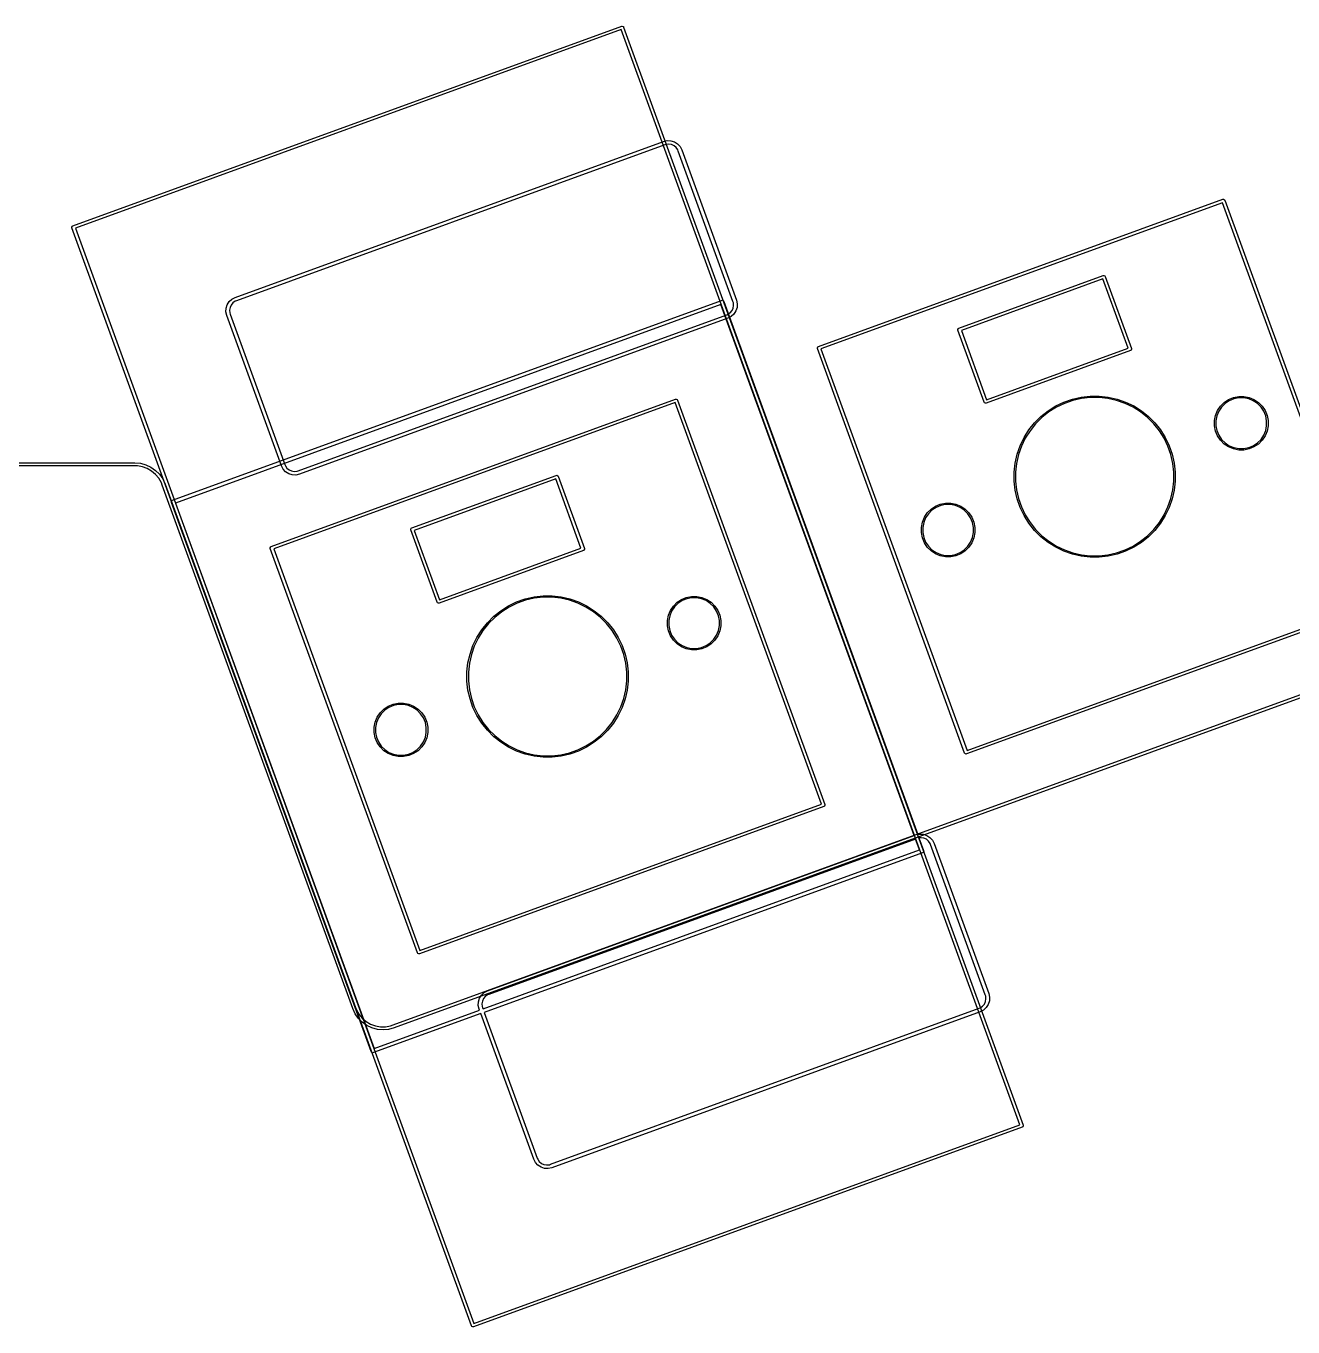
# Model space of a CAD drawing. Extents: x -11 to 295, y -114 to 10.
# Drawn here: x 145.13 to 186.35, y -113.65 to -71.35 of the extents above; entities that cross this region are included whole.
import ezdxf

# ---------------------------------------------------------------- set-up
doc = ezdxf.new("R2010")
doc.units = 0
doc.layers.add('BLACK', color=7, linetype='CONTINUOUS')

msp = doc.modelspace()

# ---------------------------------------------------------------- linework, layer by layer
at = {"layer": 'BLACK', "linetype": 'CONTINUOUS'}
for p, q in [((146.657435, -77.848047), (164.511596, -71.349664)), ((164.498813, -71.460735), (146.738622, -77.924915)), ((177.461377, -107.075084), (164.498813, -71.460735)), ((164.511596, -71.349664), (164.530878, -71.346697)), ((164.530878, -71.346697), (164.565561, -71.36287)), ((164.565561, -71.36287), (164.575682, -71.379548)), ((164.575682, -71.379548), (177.572449, -107.087867)), ((151.940615, -80.171196), (165.876257, -75.099037)), ((165.917299, -75.2118), (151.981657, -80.28396)), ((165.876257, -75.099037), (165.876265, -75.099035)), ((165.876265, -75.099035), (165.993495, -75.073044)), ((165.917301, -75.2118), (165.917299, -75.2118)), ((165.959364, -75.196489), (165.917301, -75.2118)), ((166.048549, -75.188684), (165.959364, -75.196489)), ((165.993495, -75.073044), (166.113467, -75.078278)), ((166.136716, -75.204228), (166.048549, -75.188684)), ((166.113467, -75.078278), (166.227997, -75.114386)), ((166.217855, -75.242061), (166.136716, -75.204228)), ((166.286438, -75.299605), (166.217855, -75.242061)), ((166.227997, -75.114386), (166.329278, -75.178906)), ((166.337789, -75.37294), (166.286438, -75.299605)), ((166.329278, -75.178906), (166.41041, -75.267441)), ((166.41041, -75.267441), (166.465862, -75.373958)), ((166.353065, -75.414907), (166.337789, -75.37294)), ((166.353081, -75.41501), (166.353065, -75.414907)), ((168.131586, -80.301411), (166.353081, -75.41501)), ((166.465862, -75.373958), (166.465844, -75.373964)), ((166.465844, -75.373964), (166.465844, -75.373966)), ((166.465844, -75.373966), (166.465845, -75.373968)), ((166.465845, -75.373968), (168.244349, -80.260368)), ((170.91091, -81.769308), (184.066606, -76.981026)), ((184.066606, -76.981026), (184.085887, -76.978059)), ((184.085887, -76.978059), (184.085888, -76.978059)), ((184.085888, -76.978059), (184.120571, -76.994232)), ((184.120571, -76.994232), (184.130692, -77.01091)), ((184.053823, -77.092097), (170.992097, -81.846176)), ((188.807902, -90.153823), (184.053823, -77.092097)), ((184.130692, -77.01091), (188.918974, -90.166606)), ((146.624584, -77.892851), (146.640757, -77.858168)), ((146.627551, -77.912133), (146.624584, -77.892851)), ((159.624318, -113.620452), (146.627551, -77.912133)), ((146.640757, -77.858168), (146.657435, -77.848047)), ((146.738622, -77.924915), (159.701186, -113.539264)), ((175.481547, -81.16991), (180.18001, -79.459809)), ((180.18001, -79.459809), (180.199292, -79.456842)), ((180.199292, -79.456842), (180.233975, -79.473015)), ((180.233975, -79.473015), (180.244096, -79.489693)), ((180.244096, -79.489693), (181.099146, -81.838924)), ((180.167227, -79.57088), (175.562734, -81.246778)), ((180.988074, -81.826141), (180.167227, -79.57088)), ((149.903208, -86.765729), (167.757368, -80.267347)), ((151.681071, -80.409076), (151.745598, -80.307813)), ((151.745598, -80.307813), (151.834136, -80.226703)), ((151.866288, -80.350677), (151.808742, -80.419241)), ((151.834136, -80.226703), (151.939501, -80.171871)), ((151.939619, -80.299344), (151.866288, -80.350677)), ((151.939501, -80.171871), (151.940615, -80.171196)), ((151.981678, -80.284042), (151.939619, -80.299344)), ((151.98165, -80.283961), (151.981649, -80.283962)), ((151.981649, -80.283962), (151.981678, -80.284042)), ((151.981657, -80.28396), (151.98165, -80.283961)), ((167.757368, -80.267347), (167.780506, -80.263786)), ((167.780506, -80.263786), (167.822126, -80.283193)), ((167.822126, -80.283193), (167.822126, -80.283194)), ((167.822126, -80.283194), (167.834271, -80.303208)), ((167.834271, -80.303208), (174.143821, -97.638558)), ((168.131587, -80.301412), (168.131586, -80.301411)), ((168.146897, -80.343474), (168.131587, -80.301412)), ((168.1547, -80.432656), (168.146897, -80.343474)), ((168.244349, -80.260368), (168.270341, -80.377606)), ((168.270341, -80.377606), (168.265104, -80.497575)), ((167.742028, -80.400632), (150.000632, -86.857971)), ((151.639704, -80.64355), (151.644952, -80.52359)), ((151.665684, -80.76078), (151.639704, -80.64355)), ((151.644952, -80.52359), (151.681071, -80.409076)), ((151.665685, -80.760784), (151.665684, -80.76078)), ((153.444189, -85.647183), (151.665685, -80.760784)), ((151.770904, -80.500363), (151.755352, -80.588514)), ((151.755352, -80.588514), (151.763146, -80.677687)), ((151.763146, -80.677687), (151.778447, -80.71974)), ((151.808742, -80.419241), (151.770904, -80.500363)), ((151.778447, -80.71974), (151.778449, -80.719742)), ((151.778449, -80.719742), (153.556953, -85.606143)), ((153.992736, -85.809352), (167.928376, -80.737193)), ((174.028357, -97.672181), (167.742028, -80.400632)), ((167.928376, -80.737193), (167.92838, -80.737191)), ((167.928379, -80.73719), (167.970442, -80.721881)), ((167.92838, -80.737191), (167.928379, -80.73719)), ((168.075936, -80.794506), (167.96945, -80.849938)), ((167.970442, -80.721881), (168.043775, -80.670534)), ((168.043775, -80.670534), (168.10132, -80.601955)), ((168.164472, -80.713379), (168.075936, -80.794506)), ((168.10132, -80.601955), (168.139154, -80.52082)), ((168.139154, -80.52082), (168.1547, -80.432656)), ((168.228994, -80.612102), (168.164472, -80.713379)), ((168.265104, -80.497575), (168.228994, -80.612102)), ((167.969421, -80.849956), (154.033778, -85.922116)), ((167.96945, -80.849938), (167.969421, -80.849956)), ((175.448696, -81.214714), (175.464869, -81.180031)), ((175.451663, -81.233996), (175.448696, -81.214714)), ((175.464869, -81.180031), (175.481547, -81.16991)), ((176.306713, -83.583227), (175.451663, -81.233996)), ((175.562734, -81.246778), (176.383581, -83.502039)), ((170.878059, -81.814112), (170.894232, -81.779429)), ((170.881026, -81.833394), (170.878059, -81.814112)), ((175.669308, -94.98909), (170.881026, -81.833394)), ((170.894232, -81.779429), (170.91091, -81.769308)), ((170.992097, -81.846176), (175.746176, -94.907902)), ((181.069262, -81.90301), (176.370799, -83.613111)), ((176.383581, -83.502039), (180.988074, -81.826141)), ((181.08594, -81.892889), (181.069262, -81.90301)), ((181.102113, -81.858206), (181.08594, -81.892889)), ((181.099146, -81.838924), (181.102113, -81.858205)), ((181.102113, -81.858205), (181.102113, -81.858206)), ((153.11091, -88.269308), (166.266606, -83.481026)), ((166.253823, -83.592097), (153.192097, -88.346176)), ((171.007902, -96.653823), (166.253823, -83.592097)), ((166.266606, -83.481026), (166.285887, -83.478059)), ((166.285887, -83.478059), (166.285888, -83.478059)), ((166.285888, -83.478059), (166.320571, -83.494232)), ((166.320571, -83.494232), (166.330692, -83.51091)), ((166.330692, -83.51091), (171.118974, -96.666606)), ((176.316834, -83.599905), (176.306713, -83.583227)), ((176.351517, -83.616078), (176.316834, -83.599905)), ((176.370799, -83.613111), (176.351517, -83.616078)), ((178.380988, -83.859153), (178.630238, -83.702539)), ((178.652461, -83.742749), (178.407574, -83.896622)), ((178.630238, -83.702539), (178.895456, -83.574816)), ((178.913038, -83.617262), (178.652461, -83.742749)), ((178.895456, -83.574816), (179.173307, -83.477592)), ((179.186025, -83.521739), (178.913038, -83.617262)), ((179.173307, -83.477592), (179.460296, -83.412089)), ((179.467992, -83.457382), (179.186025, -83.521739)), ((179.460296, -83.412089), (179.752815, -83.37913)), ((179.755391, -83.425), (179.467992, -83.457382)), ((179.752815, -83.37913), (180.047185, -83.37913)), ((180.044609, -83.425), (179.755391, -83.425)), ((180.332008, -83.457382), (180.044609, -83.425)), ((180.047185, -83.37913), (180.339704, -83.412089)), ((180.613975, -83.521739), (180.332008, -83.457382)), ((180.339704, -83.412089), (180.626693, -83.477592)), ((180.886962, -83.617262), (180.613975, -83.521739)), ((180.626693, -83.477592), (180.904544, -83.574816)), ((181.147539, -83.742749), (180.886962, -83.617262)), ((180.904544, -83.574816), (181.169762, -83.702539)), ((181.392426, -83.896622), (181.147539, -83.742749)), ((181.169762, -83.702539), (181.419012, -83.859153)), ((183.897259, -83.851776), (183.992556, -83.709154)), ((184.028121, -83.738341), (183.937834, -83.873464)), ((183.992556, -83.709154), (184.113846, -83.587864)), ((184.143033, -83.623429), (184.028121, -83.738341)), ((184.113846, -83.587864), (184.256468, -83.492567)), ((184.278156, -83.533142), (184.143033, -83.623429)), ((184.256468, -83.492567), (184.414941, -83.426925)), ((184.428296, -83.470952), (184.278156, -83.533142)), ((184.414941, -83.426925), (184.583175, -83.393461)), ((184.587685, -83.439248), (184.428296, -83.470952)), ((184.583175, -83.393461), (184.754705, -83.393461)), ((184.750195, -83.439248), (184.587685, -83.439248)), ((184.909584, -83.470952), (184.750195, -83.439248)), ((184.754705, -83.393461), (184.922939, -83.426925)), ((185.059724, -83.533142), (184.909584, -83.470952)), ((184.922939, -83.426925), (185.081412, -83.492567)), ((185.194847, -83.623429), (185.059724, -83.533142)), ((185.081412, -83.492567), (185.224034, -83.587864)), ((185.309759, -83.738341), (185.194847, -83.623429)), ((185.224034, -83.587864), (185.345324, -83.709154)), ((185.400046, -83.873464), (185.309759, -83.738341)), ((185.345324, -83.709154), (185.440621, -83.851776)), ((177.942689, -84.25084), (178.15084, -84.042689)), ((178.181454, -84.076946), (177.976946, -84.281454)), ((178.15084, -84.042689), (178.380988, -83.859153)), ((178.407574, -83.896622), (178.181454, -84.076946)), ((181.618546, -84.076946), (181.392426, -83.896622)), ((181.419012, -83.859153), (181.64916, -84.042689)), ((181.823054, -84.281454), (181.618546, -84.076946)), ((181.64916, -84.042689), (181.857311, -84.25084)), ((183.798153, -84.178483), (183.831617, -84.010249)), ((183.798153, -84.182993), (183.798153, -84.178483)), ((183.798153, -84.350013), (183.798153, -84.182993)), ((183.831617, -84.010249), (183.897259, -83.851776)), ((183.875644, -84.023604), (183.84394, -84.182993)), ((183.84394, -84.182993), (183.84394, -84.345503)), ((183.937834, -83.873464), (183.875644, -84.023604)), ((185.462236, -84.023604), (185.400046, -83.873464)), ((185.440621, -83.851776), (185.506263, -84.010249)), ((185.49394, -84.182993), (185.462236, -84.023604)), ((185.49394, -84.345503), (185.49394, -84.182993)), ((185.506263, -84.010249), (185.539727, -84.178483)), ((185.539727, -84.178483), (185.539727, -84.350013)), ((177.602539, -84.730238), (177.759153, -84.480988)), ((177.796622, -84.507574), (177.642749, -84.752461)), ((177.759153, -84.480988), (177.942689, -84.25084)), ((177.976946, -84.281454), (177.796622, -84.507574)), ((182.003378, -84.507574), (181.823054, -84.281454)), ((181.857311, -84.25084), (182.040847, -84.480988)), ((182.157251, -84.752461), (182.003378, -84.507574)), ((182.040847, -84.480988), (182.197461, -84.730238)), ((183.831617, -84.518247), (183.798153, -84.350013)), ((183.897259, -84.67672), (183.831617, -84.518247)), ((183.84394, -84.345503), (183.875644, -84.504892)), ((183.875644, -84.504892), (183.937834, -84.655032)), ((185.400046, -84.655032), (185.462236, -84.504892)), ((185.506263, -84.518247), (185.440621, -84.67672)), ((185.462236, -84.504892), (185.49394, -84.345503)), ((185.539727, -84.350013), (185.506263, -84.518247)), ((177.377592, -85.273307), (177.474816, -84.995456)), ((177.517262, -85.013038), (177.421739, -85.286025)), ((177.474816, -84.995456), (177.602539, -84.730238)), ((177.642749, -84.752461), (177.517262, -85.013038)), ((182.282738, -85.013038), (182.157251, -84.752461)), ((182.197461, -84.730238), (182.325184, -84.995456)), ((182.378261, -85.286025), (182.282738, -85.013038)), ((182.325184, -84.995456), (182.422408, -85.273307)), ((183.992556, -84.819342), (183.897259, -84.67672)), ((183.937834, -84.655032), (184.028121, -84.790155)), ((184.113846, -84.940632), (183.992556, -84.819342)), ((184.028121, -84.790155), (184.143033, -84.905067)), ((184.256468, -85.035929), (184.113846, -84.940632)), ((184.143033, -84.905067), (184.278156, -84.995354)), ((184.414941, -85.101571), (184.256468, -85.035929)), ((184.278156, -84.995354), (184.428296, -85.057544)), ((184.909584, -85.057544), (185.059724, -84.995354)), ((185.081412, -85.035929), (184.922939, -85.101571)), ((185.059724, -84.995354), (185.194847, -84.905067)), ((185.224034, -84.940632), (185.081412, -85.035929)), ((185.194847, -84.905067), (185.309759, -84.790155)), ((185.345324, -84.819342), (185.224034, -84.940632)), ((185.309759, -84.790155), (185.400046, -84.655032)), ((185.440621, -84.67672), (185.345324, -84.819342)), ((177.312089, -85.560296), (177.377592, -85.273307)), ((177.421739, -85.286025), (177.357382, -85.567992)), ((182.442618, -85.567992), (182.378261, -85.286025)), ((182.422408, -85.273307), (182.487911, -85.560296)), ((184.583175, -85.135035), (184.414941, -85.101571)), ((184.428296, -85.057544), (184.587685, -85.089248)), ((184.754705, -85.135035), (184.583175, -85.135035)), ((184.587685, -85.089248), (184.750195, -85.089248)), ((184.750195, -85.089248), (184.909584, -85.057544)), ((184.922939, -85.101571), (184.754705, -85.135035)), ((137.75, -85.55), (148.672283, -85.55)), ((148.672283, -85.65), (137.75, -85.65)), ((148.672283, -85.55), (148.854615, -85.565949)), ((148.672284, -85.65), (148.672283, -85.649999)), ((148.672283, -85.649999), (148.672283, -85.65)), ((148.755399, -85.649998), (148.672284, -85.65)), ((148.919104, -85.678861), (148.755399, -85.649998)), ((148.854615, -85.565949), (149.031407, -85.613318)), ((149.07531, -85.735713), (148.919104, -85.678861)), ((149.031407, -85.613318), (149.197289, -85.690667)), ((149.21927, -85.818826), (149.07531, -85.735713)), ((149.197289, -85.690667), (149.347218, -85.795646)), ((149.346611, -85.925676), (149.21927, -85.818826)), ((149.347218, -85.795646), (149.47664, -85.925065)), ((153.444155, -85.647195), (153.444189, -85.647183)), ((153.499603, -85.753722), (153.444155, -85.647195)), ((153.580737, -85.842265), (153.499603, -85.753722)), ((153.556953, -85.606143), (153.556953, -85.606144)), ((153.556953, -85.606144), (153.556955, -85.606147)), ((153.556955, -85.606147), (153.556953, -85.606147)), ((153.556953, -85.606147), (153.556981, -85.606329)), ((153.556981, -85.606329), (153.572229, -85.648226)), ((153.572229, -85.648226), (153.623579, -85.721565)), ((153.682025, -85.906789), (153.580737, -85.842265)), ((153.623579, -85.721565), (153.692163, -85.779113)), ((153.692163, -85.779113), (153.773306, -85.816946)), ((153.773306, -85.816946), (153.861476, -85.832485)), ((153.861476, -85.832485), (153.950664, -85.824672)), ((153.950664, -85.824672), (153.992727, -85.809355)), ((153.992727, -85.809355), (153.992727, -85.809356)), ((153.992727, -85.809356), (153.992729, -85.809355)), ((153.992729, -85.809355), (153.992736, -85.809352)), ((157.072883, -103.832804), (207.130501, -85.613278)), ((207.164703, -85.707248), (157.107085, -103.926774)), ((177.27913, -85.852815), (177.312089, -85.560296)), ((177.27913, -85.855391), (177.27913, -85.852815)), ((177.27913, -86.147185), (177.27913, -85.855391)), ((177.357382, -85.567992), (177.325, -85.855391)), ((177.325, -85.855391), (177.325, -86.144609)), ((182.475, -85.855391), (182.442618, -85.567992)), ((182.475, -86.144609), (182.475, -85.855391)), ((182.487911, -85.560296), (182.52087, -85.852815)), ((182.52087, -85.852815), (182.52087, -86.147185)), ((149.453462, -86.053014), (149.346611, -85.925676)), ((149.536578, -86.196973), (149.453462, -86.053014)), ((149.47664, -85.925065), (149.581622, -86.074993)), ((149.564978, -86.274999), (149.536578, -86.196973)), ((149.564991, -86.27508), (149.564978, -86.274999)), ((155.761301, -103.299262), (149.564991, -86.27508)), ((149.581622, -86.074993), (149.658975, -86.240872)), ((149.658975, -86.240872), (149.658961, -86.240878)), ((149.658961, -86.240878), (155.855271, -103.265061)), ((153.796563, -85.942894), (153.682025, -85.906789)), ((153.916543, -85.948121), (153.796563, -85.942894)), ((154.033748, -85.92212), (153.916543, -85.948121)), ((154.033778, -85.922116), (154.033748, -85.92212)), ((157.681547, -87.66991), (162.38001, -85.959809)), ((162.367227, -86.07088), (157.762734, -87.746778)), ((163.188074, -88.326141), (162.367227, -86.07088)), ((162.38001, -85.959809), (162.399292, -85.956842)), ((162.399292, -85.956842), (162.433975, -85.973015)), ((162.433975, -85.973015), (162.444096, -85.989693)), ((162.444096, -85.989693), (163.299146, -88.338924)), ((177.312089, -86.439704), (177.27913, -86.147185)), ((177.325, -86.144609), (177.357382, -86.432008)), ((182.442618, -86.432008), (182.475, -86.144609)), ((182.52087, -86.147185), (182.487911, -86.439704)), ((177.377592, -86.726693), (177.312089, -86.439704)), ((177.357382, -86.432008), (177.421739, -86.713975)), ((177.474816, -87.004544), (177.377592, -86.726693)), ((177.421739, -86.713975), (177.517262, -86.986962)), ((182.282738, -86.986962), (182.378261, -86.713975)), ((182.422408, -86.726693), (182.325184, -87.004544)), ((182.378261, -86.713975), (182.442618, -86.432008)), ((182.487911, -86.439704), (182.422408, -86.726693)), ((149.863786, -86.819494), (149.883194, -86.777874)), ((149.867347, -86.842632), (149.863786, -86.819494)), ((156.365729, -104.696792), (149.867347, -86.842632)), ((149.883194, -86.777874), (149.903208, -86.765729)), ((150.000632, -86.857971), (156.457971, -104.599367)), ((174.454676, -87.180658), (174.575966, -87.059368)), ((174.605153, -87.094933), (174.490241, -87.209845)), ((174.575966, -87.059368), (174.718588, -86.964071)), ((174.740276, -87.004646), (174.605153, -87.094933)), ((174.718588, -86.964071), (174.877061, -86.898429)), ((174.890416, -86.942456), (174.740276, -87.004646)), ((174.877061, -86.898429), (175.045295, -86.864965)), ((175.049805, -86.910752), (174.890416, -86.942456)), ((175.045295, -86.864965), (175.216825, -86.864965)), ((175.212315, -86.910752), (175.049805, -86.910752)), ((175.371704, -86.942456), (175.212315, -86.910752)), ((175.216825, -86.864965), (175.385059, -86.898429)), ((175.521844, -87.004646), (175.371704, -86.942456)), ((175.385059, -86.898429), (175.543532, -86.964071)), ((175.656967, -87.094933), (175.521844, -87.004646)), ((175.543532, -86.964071), (175.686154, -87.059368)), ((175.771879, -87.209845), (175.656967, -87.094933)), ((175.686154, -87.059368), (175.807444, -87.180658)), ((177.602539, -87.269762), (177.474816, -87.004544)), ((177.517262, -86.986962), (177.642749, -87.247539)), ((182.157251, -87.247539), (182.282738, -86.986962)), ((182.325184, -87.004544), (182.197461, -87.269762)), ((174.260273, -87.649987), (174.293737, -87.481753)), ((174.293737, -87.481753), (174.359379, -87.32328)), ((174.337764, -87.495108), (174.30606, -87.654497)), ((174.399954, -87.344968), (174.337764, -87.495108)), ((174.359379, -87.32328), (174.454676, -87.180658)), ((174.490241, -87.209845), (174.399954, -87.344968)), ((175.862166, -87.344968), (175.771879, -87.209845)), ((175.807444, -87.180658), (175.902741, -87.32328)), ((175.924356, -87.495108), (175.862166, -87.344968)), ((175.902741, -87.32328), (175.968383, -87.481753)), ((175.95606, -87.654497), (175.924356, -87.495108)), ((175.968383, -87.481753), (176.001847, -87.649987)), ((177.759153, -87.519012), (177.602539, -87.269762)), ((177.642749, -87.247539), (177.796622, -87.492426)), ((177.942689, -87.74916), (177.759153, -87.519012)), ((177.796622, -87.492426), (177.976946, -87.718546)), ((181.823054, -87.718546), (182.003378, -87.492426)), ((182.040847, -87.519012), (181.857311, -87.74916)), ((182.003378, -87.492426), (182.157251, -87.247539)), ((182.197461, -87.269762), (182.040847, -87.519012)), ((157.648696, -87.714714), (157.664869, -87.680031)), ((157.651663, -87.733996), (157.648696, -87.714714)), ((158.506713, -90.083227), (157.651663, -87.733996)), ((157.664869, -87.680031), (157.681547, -87.66991)), ((157.762734, -87.746778), (158.583581, -90.002039)), ((174.260273, -87.654497), (174.260273, -87.649987)), ((174.260273, -87.821517), (174.260273, -87.654497)), ((174.293737, -87.989751), (174.260273, -87.821517)), ((174.359379, -88.148224), (174.293737, -87.989751)), ((174.30606, -87.654497), (174.30606, -87.817007)), ((174.30606, -87.817007), (174.337764, -87.976396)), ((174.337764, -87.976396), (174.399954, -88.126536)), ((175.862166, -88.126536), (175.924356, -87.976396)), ((175.968383, -87.989751), (175.902741, -88.148224)), ((175.924356, -87.976396), (175.95606, -87.817007)), ((175.95606, -87.817007), (175.95606, -87.654497)), ((176.001847, -87.821517), (175.968383, -87.989751)), ((176.001847, -87.649987), (176.001847, -87.821517)), ((178.15084, -87.957311), (177.942689, -87.74916)), ((177.976946, -87.718546), (178.181454, -87.923054)), ((178.380988, -88.140847), (178.15084, -87.957311)), ((178.181454, -87.923054), (178.407574, -88.103378)), ((181.392426, -88.103378), (181.618546, -87.923054)), ((181.64916, -87.957311), (181.419012, -88.140847)), ((181.618546, -87.923054), (181.823054, -87.718546)), ((181.857311, -87.74916), (181.64916, -87.957311)), ((153.078059, -88.314112), (153.094232, -88.279429)), ((153.081026, -88.333394), (153.078059, -88.314112)), ((157.869308, -101.48909), (153.081026, -88.333394)), ((153.094232, -88.279429), (153.11091, -88.269308)), ((153.192097, -88.346176), (157.946176, -101.407902)), ((163.269262, -88.40301), (158.570799, -90.113111)), ((158.583581, -90.002039), (163.188074, -88.326141)), ((163.28594, -88.392889), (163.269262, -88.40301)), ((163.302113, -88.358206), (163.28594, -88.392889)), ((163.299146, -88.338924), (163.302113, -88.358205)), ((163.302113, -88.358205), (163.302113, -88.358206)), ((174.454676, -88.290846), (174.359379, -88.148224)), ((174.399954, -88.126536), (174.490241, -88.261659)), ((174.575966, -88.412136), (174.454676, -88.290846)), ((174.490241, -88.261659), (174.605153, -88.376571)), ((174.718588, -88.507433), (174.575966, -88.412136)), ((174.605153, -88.376571), (174.740276, -88.466858)), ((175.521844, -88.466858), (175.656967, -88.376571)), ((175.686154, -88.412136), (175.543532, -88.507433)), ((175.656967, -88.376571), (175.771879, -88.261659)), ((175.807444, -88.290846), (175.686154, -88.412136)), ((175.771879, -88.261659), (175.862166, -88.126536)), ((175.902741, -88.148224), (175.807444, -88.290846)), ((178.630238, -88.297461), (178.380988, -88.140847)), ((178.407574, -88.103378), (178.652461, -88.257251)), ((178.895456, -88.425184), (178.630238, -88.297461)), ((178.652461, -88.257251), (178.913038, -88.382738)), ((178.913038, -88.382738), (179.186025, -88.478261)), ((180.613975, -88.478261), (180.886962, -88.382738)), ((180.886962, -88.382738), (181.147539, -88.257251)), ((181.169762, -88.297461), (180.904544, -88.425184)), ((181.147539, -88.257251), (181.392426, -88.103378)), ((181.419012, -88.140847), (181.169762, -88.297461)), ((174.877061, -88.573075), (174.718588, -88.507433)), ((174.740276, -88.466858), (174.890416, -88.529048)), ((175.045295, -88.606539), (174.877061, -88.573075)), ((174.890416, -88.529048), (175.049805, -88.560752)), ((175.216825, -88.606539), (175.045295, -88.606539)), ((175.049805, -88.560752), (175.212315, -88.560752)), ((175.212315, -88.560752), (175.371704, -88.529048)), ((175.385059, -88.573075), (175.216825, -88.606539)), ((175.371704, -88.529048), (175.521844, -88.466858)), ((175.543532, -88.507433), (175.385059, -88.573075)), ((179.173307, -88.522408), (178.895456, -88.425184)), ((179.460296, -88.587911), (179.173307, -88.522408)), ((179.186025, -88.478261), (179.467992, -88.542618)), ((179.752815, -88.62087), (179.460296, -88.587911)), ((179.467992, -88.542618), (179.755391, -88.575)), ((180.047185, -88.62087), (179.752815, -88.62087)), ((179.755391, -88.575), (180.044609, -88.575)), ((180.044609, -88.575), (180.332008, -88.542618)), ((180.339704, -88.587911), (180.047185, -88.62087)), ((180.332008, -88.542618), (180.613975, -88.478261)), ((180.626693, -88.522408), (180.339704, -88.587911)), ((180.904544, -88.425184), (180.626693, -88.522408)), ((158.516834, -90.099905), (158.506713, -90.083227)), ((158.551517, -90.116078), (158.516834, -90.099905)), ((160.830238, -90.202539), (161.095456, -90.074816)), ((161.095456, -90.074816), (161.373307, -89.977592)), ((161.386025, -90.021739), (161.113038, -90.117262)), ((161.373307, -89.977592), (161.660296, -89.912089)), ((161.667992, -89.957382), (161.386025, -90.021739)), ((161.660296, -89.912089), (161.952815, -89.87913)), ((161.955391, -89.925), (161.667992, -89.957382)), ((161.952815, -89.87913), (162.247185, -89.87913)), ((162.244609, -89.925), (161.955391, -89.925)), ((162.532008, -89.957382), (162.244609, -89.925)), ((162.247185, -89.87913), (162.539704, -89.912089)), ((162.813975, -90.021739), (162.532008, -89.957382)), ((162.539704, -89.912089), (162.826693, -89.977592)), ((163.086962, -90.117262), (162.813975, -90.021739)), ((162.826693, -89.977592), (163.104544, -90.074816)), ((163.104544, -90.074816), (163.369762, -90.202539)), ((166.192556, -90.209154), (166.313846, -90.087864)), ((166.313846, -90.087864), (166.456468, -89.992567)), ((166.478156, -90.033142), (166.343033, -90.123429)), ((166.456468, -89.992567), (166.614941, -89.926925)), ((166.628296, -89.970952), (166.478156, -90.033142)), ((166.614941, -89.926925), (166.783175, -89.893461)), ((166.787685, -89.939248), (166.628296, -89.970952)), ((166.783175, -89.893461), (166.954705, -89.893461)), ((166.950195, -89.939248), (166.787685, -89.939248)), ((167.109584, -89.970952), (166.950195, -89.939248)), ((166.954705, -89.893461), (167.122939, -89.926925)), ((167.259724, -90.033142), (167.109584, -89.970952)), ((167.122939, -89.926925), (167.281412, -89.992567)), ((167.394847, -90.123429), (167.259724, -90.033142)), ((167.281412, -89.992567), (167.424034, -90.087864)), ((167.424034, -90.087864), (167.545324, -90.209154)), ((158.570799, -90.113111), (158.551517, -90.116078)), ((160.35084, -90.542689), (160.580988, -90.359153)), ((160.607574, -90.396622), (160.381454, -90.576946)), ((160.580988, -90.359153), (160.830238, -90.202539)), ((160.852461, -90.242749), (160.607574, -90.396622)), ((161.113038, -90.117262), (160.852461, -90.242749)), ((163.347539, -90.242749), (163.086962, -90.117262)), ((163.592426, -90.396622), (163.347539, -90.242749)), ((163.369762, -90.202539), (163.619012, -90.359153)), ((163.818546, -90.576946), (163.592426, -90.396622)), ((163.619012, -90.359153), (163.84916, -90.542689)), ((165.998153, -90.678483), (166.031617, -90.510249)), ((166.031617, -90.510249), (166.097259, -90.351776)), ((166.075644, -90.523604), (166.04394, -90.682993)), ((166.137834, -90.373464), (166.075644, -90.523604)), ((166.097259, -90.351776), (166.192556, -90.209154)), ((166.228121, -90.238341), (166.137834, -90.373464)), ((166.343033, -90.123429), (166.228121, -90.238341)), ((167.509759, -90.238341), (167.394847, -90.123429)), ((167.600046, -90.373464), (167.509759, -90.238341)), ((167.545324, -90.209154), (167.640621, -90.351776)), ((167.662236, -90.523604), (167.600046, -90.373464)), ((167.640621, -90.351776), (167.706263, -90.510249)), ((167.69394, -90.682993), (167.662236, -90.523604)), ((167.706263, -90.510249), (167.739727, -90.678483)), ((188.88909, -90.230692), (175.733394, -95.018974)), ((175.746176, -94.907902), (188.807902, -90.153823)), ((159.959153, -90.980988), (160.142689, -90.75084)), ((160.176946, -90.781454), (159.996622, -91.007574)), ((160.142689, -90.75084), (160.35084, -90.542689)), ((160.381454, -90.576946), (160.176946, -90.781454)), ((164.023054, -90.781454), (163.818546, -90.576946)), ((163.84916, -90.542689), (164.057311, -90.75084)), ((164.203378, -91.007574), (164.023054, -90.781454)), ((164.057311, -90.75084), (164.240847, -90.980988)), ((165.998153, -90.682993), (165.998153, -90.678483)), ((165.998153, -90.850013), (165.998153, -90.682993)), ((166.031617, -91.018247), (165.998153, -90.850013)), ((166.04394, -90.682993), (166.04394, -90.845503)), ((166.04394, -90.845503), (166.075644, -91.004892)), ((167.662236, -91.004892), (167.69394, -90.845503)), ((167.69394, -90.845503), (167.69394, -90.682993)), ((167.739727, -90.850013), (167.706263, -91.018247)), ((167.739727, -90.678483), (167.739727, -90.850013)), ((159.674816, -91.495456), (159.802539, -91.230238)), ((159.842749, -91.252461), (159.717262, -91.513038)), ((159.802539, -91.230238), (159.959153, -90.980988)), ((159.996622, -91.007574), (159.842749, -91.252461)), ((164.357251, -91.252461), (164.203378, -91.007574)), ((164.240847, -90.980988), (164.397461, -91.230238)), ((164.482738, -91.513038), (164.357251, -91.252461)), ((164.397461, -91.230238), (164.525184, -91.495456)), ((166.097259, -91.17672), (166.031617, -91.018247)), ((166.075644, -91.004892), (166.137834, -91.155032)), ((166.192556, -91.319342), (166.097259, -91.17672)), ((166.137834, -91.155032), (166.228121, -91.290155)), ((166.313846, -91.440632), (166.192556, -91.319342)), ((166.228121, -91.290155), (166.343033, -91.405067)), ((167.394847, -91.405067), (167.509759, -91.290155)), ((167.545324, -91.319342), (167.424034, -91.440632)), ((167.509759, -91.290155), (167.600046, -91.155032)), ((167.640621, -91.17672), (167.545324, -91.319342)), ((167.600046, -91.155032), (167.662236, -91.004892)), ((167.706263, -91.018247), (167.640621, -91.17672)), ((159.512089, -92.060296), (159.577592, -91.773307)), ((159.621739, -91.786025), (159.557382, -92.067992)), ((159.577592, -91.773307), (159.674816, -91.495456)), ((159.717262, -91.513038), (159.621739, -91.786025)), ((164.578261, -91.786025), (164.482738, -91.513038)), ((164.525184, -91.495456), (164.622408, -91.773307)), ((164.642618, -92.067992), (164.578261, -91.786025)), ((164.622408, -91.773307), (164.687911, -92.060296)), ((166.456468, -91.535929), (166.313846, -91.440632)), ((166.343033, -91.405067), (166.478156, -91.495354)), ((166.614941, -91.601571), (166.456468, -91.535929)), ((166.478156, -91.495354), (166.628296, -91.557544)), ((166.783175, -91.635035), (166.614941, -91.601571)), ((166.628296, -91.557544), (166.787685, -91.589248)), ((166.954705, -91.635035), (166.783175, -91.635035)), ((166.787685, -91.589248), (166.950195, -91.589248)), ((166.950195, -91.589248), (167.109584, -91.557544)), ((167.122939, -91.601571), (166.954705, -91.635035)), ((167.109584, -91.557544), (167.259724, -91.495354)), ((167.281412, -91.535929), (167.122939, -91.601571)), ((167.259724, -91.495354), (167.394847, -91.405067)), ((167.424034, -91.440632), (167.281412, -91.535929)), ((159.47913, -92.352815), (159.512089, -92.060296)), ((159.557382, -92.067992), (159.525, -92.355391)), ((164.675, -92.355391), (164.642618, -92.067992)), ((164.687911, -92.060296), (164.72087, -92.352815)), ((159.47913, -92.355391), (159.47913, -92.352815)), ((159.47913, -92.647185), (159.47913, -92.355391)), ((159.512089, -92.939704), (159.47913, -92.647185)), ((159.525, -92.355391), (159.525, -92.644609)), ((159.525, -92.644609), (159.557382, -92.932008)), ((164.642618, -92.932008), (164.675, -92.644609)), ((164.675, -92.644609), (164.675, -92.355391)), ((164.72087, -92.647185), (164.687911, -92.939704)), ((164.72087, -92.352815), (164.72087, -92.647185)), ((159.577592, -93.226693), (159.512089, -92.939704)), ((159.557382, -92.932008), (159.621739, -93.213975)), ((164.578261, -93.213975), (164.642618, -92.932008)), ((164.687911, -92.939704), (164.622408, -93.226693)), ((156.775966, -93.559368), (156.918588, -93.464071)), ((156.918588, -93.464071), (157.077061, -93.398429)), ((157.090416, -93.442456), (156.940276, -93.504646)), ((157.077061, -93.398429), (157.245295, -93.364965)), ((157.249805, -93.410752), (157.090416, -93.442456)), ((157.245295, -93.364965), (157.416825, -93.364965)), ((157.412315, -93.410752), (157.249805, -93.410752)), ((157.571704, -93.442456), (157.412315, -93.410752)), ((157.416825, -93.364965), (157.585059, -93.398429)), ((157.721844, -93.504646), (157.571704, -93.442456)), ((157.585059, -93.398429), (157.743532, -93.464071)), ((157.743532, -93.464071), (157.886154, -93.559368)), ((159.674816, -93.504544), (159.577592, -93.226693)), ((159.621739, -93.213975), (159.717262, -93.486962)), ((159.717262, -93.486962), (159.842749, -93.747539)), ((164.357251, -93.747539), (164.482738, -93.486962)), ((164.482738, -93.486962), (164.578261, -93.213975)), ((164.622408, -93.226693), (164.525184, -93.504544)), ((156.493737, -93.981753), (156.559379, -93.82328)), ((156.599954, -93.844968), (156.537764, -93.995108)), ((156.559379, -93.82328), (156.654676, -93.680658)), ((156.690241, -93.709845), (156.599954, -93.844968)), ((156.654676, -93.680658), (156.775966, -93.559368)), ((156.805153, -93.594933), (156.690241, -93.709845)), ((156.940276, -93.504646), (156.805153, -93.594933)), ((157.856967, -93.594933), (157.721844, -93.504646)), ((157.971879, -93.709845), (157.856967, -93.594933)), ((157.886154, -93.559368), (158.007444, -93.680658)), ((158.062166, -93.844968), (157.971879, -93.709845)), ((158.007444, -93.680658), (158.102741, -93.82328)), ((158.124356, -93.995108), (158.062166, -93.844968)), ((158.102741, -93.82328), (158.168383, -93.981753)), ((159.802539, -93.769762), (159.674816, -93.504544)), ((159.959153, -94.019012), (159.802539, -93.769762)), ((159.842749, -93.747539), (159.996622, -93.992426)), ((164.203378, -93.992426), (164.357251, -93.747539)), ((164.397461, -93.769762), (164.240847, -94.019012)), ((164.525184, -93.504544), (164.397461, -93.769762)), ((156.460273, -94.149987), (156.493737, -93.981753)), ((156.460273, -94.154497), (156.460273, -94.149987)), ((156.460273, -94.321517), (156.460273, -94.154497)), ((156.493737, -94.489751), (156.460273, -94.321517)), ((156.537764, -93.995108), (156.50606, -94.154497)), ((156.50606, -94.154497), (156.50606, -94.317007)), ((156.50606, -94.317007), (156.537764, -94.476396)), ((158.15606, -94.154497), (158.124356, -93.995108)), ((158.124356, -94.476396), (158.15606, -94.317007)), ((158.15606, -94.317007), (158.15606, -94.154497)), ((158.168383, -93.981753), (158.201847, -94.149987)), ((158.201847, -94.321517), (158.168383, -94.489751)), ((158.201847, -94.149987), (158.201847, -94.321517)), ((160.142689, -94.24916), (159.959153, -94.019012)), ((159.996622, -93.992426), (160.176946, -94.218546)), ((160.35084, -94.457311), (160.142689, -94.24916)), ((160.176946, -94.218546), (160.381454, -94.423054)), ((163.818546, -94.423054), (164.023054, -94.218546)), ((164.057311, -94.24916), (163.84916, -94.457311)), ((164.023054, -94.218546), (164.203378, -93.992426)), ((164.240847, -94.019012), (164.057311, -94.24916)), ((156.559379, -94.648224), (156.493737, -94.489751)), ((156.537764, -94.476396), (156.599954, -94.626536)), ((156.654676, -94.790846), (156.559379, -94.648224)), ((156.599954, -94.626536), (156.690241, -94.761659)), ((156.690241, -94.761659), (156.805153, -94.876571)), ((157.856967, -94.876571), (157.971879, -94.761659)), ((157.971879, -94.761659), (158.062166, -94.626536)), ((158.102741, -94.648224), (158.007444, -94.790846)), ((158.062166, -94.626536), (158.124356, -94.476396)), ((158.168383, -94.489751), (158.102741, -94.648224)), ((160.580988, -94.640847), (160.35084, -94.457311)), ((160.381454, -94.423054), (160.607574, -94.603378)), ((160.830238, -94.797461), (160.580988, -94.640847)), ((160.607574, -94.603378), (160.852461, -94.757251)), ((160.852461, -94.757251), (161.113038, -94.882738)), ((163.086962, -94.882738), (163.347539, -94.757251)), ((163.347539, -94.757251), (163.592426, -94.603378)), ((163.619012, -94.640847), (163.369762, -94.797461)), ((163.592426, -94.603378), (163.818546, -94.423054)), ((163.84916, -94.457311), (163.619012, -94.640847)), ((156.775966, -94.912136), (156.654676, -94.790846)), ((156.918588, -95.007433), (156.775966, -94.912136)), ((156.805153, -94.876571), (156.940276, -94.966858)), ((157.077061, -95.073075), (156.918588, -95.007433)), ((156.940276, -94.966858), (157.090416, -95.029048)), ((157.245295, -95.106539), (157.077061, -95.073075)), ((157.090416, -95.029048), (157.249805, -95.060752)), ((157.416825, -95.106539), (157.245295, -95.106539)), ((157.249805, -95.060752), (157.412315, -95.060752)), ((157.412315, -95.060752), (157.571704, -95.029048)), ((157.585059, -95.073075), (157.416825, -95.106539)), ((157.571704, -95.029048), (157.721844, -94.966858)), ((157.743532, -95.007433), (157.585059, -95.073075)), ((157.721844, -94.966858), (157.856967, -94.876571)), ((157.886154, -94.912136), (157.743532, -95.007433)), ((158.007444, -94.790846), (157.886154, -94.912136)), ((161.095456, -94.925184), (160.830238, -94.797461)), ((161.373307, -95.022408), (161.095456, -94.925184)), ((161.113038, -94.882738), (161.386025, -94.978261)), ((161.660296, -95.087911), (161.373307, -95.022408)), ((161.386025, -94.978261), (161.667992, -95.042618)), ((161.952815, -95.12087), (161.660296, -95.087911)), ((161.667992, -95.042618), (161.955391, -95.075)), ((162.247185, -95.12087), (161.952815, -95.12087)), ((161.955391, -95.075), (162.244609, -95.075)), ((162.244609, -95.075), (162.532008, -95.042618)), ((162.539704, -95.087911), (162.247185, -95.12087)), ((162.532008, -95.042618), (162.813975, -94.978261)), ((162.826693, -95.022408), (162.539704, -95.087911)), ((162.813975, -94.978261), (163.086962, -94.882738)), ((163.104544, -94.925184), (162.826693, -95.022408)), ((163.369762, -94.797461), (163.104544, -94.925184)), ((175.679429, -95.005768), (175.669308, -94.98909)), ((175.714112, -95.021941), (175.679429, -95.005768)), ((175.733394, -95.018974), (175.714112, -95.021941)), ((171.08909, -96.730692), (157.933394, -101.518974)), ((157.946176, -101.407902), (171.007902, -96.653823)), ((171.105768, -96.720571), (171.08909, -96.730692)), ((171.121941, -96.685888), (171.105768, -96.720571)), ((171.118974, -96.666606), (171.121941, -96.685887)), ((171.121941, -96.685887), (171.121941, -96.685888)), ((160.149099, -102.723819), (174.028357, -97.672181)), ((174.143821, -97.638558), (174.201976, -97.625661)), ((174.201976, -97.625661), (174.321953, -97.630892)), ((174.321953, -97.630892), (174.436486, -97.666999)), ((174.436486, -97.666999), (174.537771, -97.731521)), ((160.000613, -103.309951), (174.199367, -98.142028)), ((174.069399, -97.784944), (160.190141, -102.836583)), ((174.199367, -98.142028), (174.069399, -97.784944)), ((174.257037, -97.741299), (174.183558, -97.747733)), ((174.183558, -97.747733), (174.332653, -98.157368)), ((174.345205, -97.756841), (174.257037, -97.741299)), ((174.426346, -97.794674), (174.345205, -97.756841)), ((174.49493, -97.85222), (174.426346, -97.794674)), ((174.546281, -97.925557), (174.49493, -97.85222)), ((174.537771, -97.731521), (174.618903, -97.82006)), ((174.561542, -97.96749), (174.546281, -97.925557)), ((174.561564, -97.967632), (174.561542, -97.96749)), ((176.340069, -102.854033), (174.561564, -97.967632)), ((174.618903, -97.82006), (174.674354, -97.926581)), ((174.674354, -97.926581), (174.674328, -97.92659)), ((174.674328, -97.92659), (176.452832, -102.812991)), ((174.296792, -98.234271), (160.041656, -103.422715)), ((174.316807, -98.222126), (174.296792, -98.234271)), ((174.336214, -98.180506), (174.316807, -98.222126)), ((174.332653, -98.157368), (174.336214, -98.180506)), ((157.879429, -101.505768), (157.869308, -101.48909)), ((157.914112, -101.521941), (157.879429, -101.505768)), ((157.933394, -101.518974), (157.914112, -101.521941)), ((159.954065, -102.860416), (160.042603, -102.779298)), ((160.042603, -102.779298), (160.148503, -102.72418)), ((160.148503, -102.72418), (160.149099, -102.723819)), ((159.848183, -103.196172), (159.853426, -103.076207)), ((159.874168, -103.313403), (159.848183, -103.196172)), ((159.853426, -103.076207), (159.88954, -102.961687)), ((159.88954, -102.961687), (159.954065, -102.860416)), ((159.979376, -103.052971), (159.963827, -103.141129)), ((159.963827, -103.141129), (159.971626, -103.230306)), ((160.017212, -102.971842), (159.979376, -103.052971)), ((160.074758, -102.903271), (160.017212, -102.971842)), ((160.148091, -102.851931), (160.074758, -102.903271)), ((160.190152, -102.836627), (160.148091, -102.851931)), ((160.190141, -102.836583), (160.190136, -102.836583)), ((160.190136, -102.836583), (160.190136, -102.836584)), ((160.190136, -102.836584), (160.190152, -102.836627)), ((176.178912, -103.27447), (176.252245, -103.223129)), ((176.252245, -103.223129), (176.30979, -103.154558)), ((176.30979, -103.154558), (176.347626, -103.073429)), ((176.355376, -102.896093), (176.340069, -102.854033)), ((176.347626, -103.073429), (176.363175, -102.985271)), ((176.363175, -102.985271), (176.355376, -102.896093)), ((176.437462, -103.164713), (176.372938, -103.265984)), ((176.473576, -103.050193), (176.437462, -103.164713)), ((176.452832, -102.812991), (176.452833, -102.812993)), ((176.452833, -102.812993), (176.478819, -102.930228)), ((176.478819, -102.930228), (176.473576, -103.050193)), ((155.761284, -103.299268), (155.761301, -103.299262)), ((155.838632, -103.465149), (155.761284, -103.299268)), ((155.943611, -103.615078), (155.838632, -103.465149)), ((155.855271, -103.265061), (155.855285, -103.265154)), ((155.855285, -103.265154), (155.883679, -103.343171)), ((155.883679, -103.343171), (155.966791, -103.48713)), ((156.073033, -103.744497), (155.943611, -103.615078)), ((155.966791, -103.48713), (156.073641, -103.614468)), ((156.073641, -103.614468), (156.20098, -103.721316)), ((159.928892, -103.463758), (156.442632, -104.732653)), ((156.457971, -104.599367), (159.887849, -103.350994)), ((159.874169, -103.313407), (159.874168, -103.313403)), ((159.887849, -103.350994), (159.874169, -103.313407)), ((161.652673, -108.199808), (159.928892, -103.463758)), ((159.971626, -103.230306), (159.986932, -103.272363)), ((159.986932, -103.272363), (159.986933, -103.272365)), ((159.986933, -103.272365), (160.000613, -103.309951)), ((160.041656, -103.422715), (161.765437, -108.158767)), ((162.201219, -108.361975), (176.136861, -103.289816)), ((176.177904, -103.402579), (162.242261, -108.474739)), ((176.136851, -103.289775), (176.178912, -103.27447)), ((176.136865, -103.289815), (176.136851, -103.289775)), ((176.136861, -103.289816), (176.136864, -103.289815)), ((176.136864, -103.289815), (176.136865, -103.289815)), ((176.178464, -103.402238), (176.177904, -103.402579)), ((176.2844, -103.347102), (176.178464, -103.402238)), ((176.372938, -103.265984), (176.2844, -103.347102)), ((156.222963, -103.849475), (156.073033, -103.744497)), ((156.20098, -103.721316), (156.34494, -103.804426)), ((156.388845, -103.92682), (156.222963, -103.849475)), ((156.34494, -103.804426), (156.501146, -103.861273)), ((156.565639, -103.974183), (156.388845, -103.92682)), ((156.501146, -103.861273), (156.664851, -103.89013)), ((156.747971, -103.990124), (156.565639, -103.974183)), ((156.664851, -103.89013), (156.831079, -103.890118)), ((156.930302, -103.974158), (156.747971, -103.990124)), ((156.831079, -103.890118), (156.994779, -103.86124)), ((157.107076, -103.926775), (156.930302, -103.974158)), ((156.994779, -103.86124), (157.072878, -103.832806)), ((157.072878, -103.832806), (157.072879, -103.832806)), ((157.072879, -103.832805), (157.072883, -103.832804)), ((157.072879, -103.832806), (157.072879, -103.832805)), ((157.107085, -103.926774), (157.107076, -103.926775)), ((156.377874, -104.716807), (156.365729, -104.696792)), ((156.419494, -104.736214), (156.377874, -104.716807)), ((156.442632, -104.732653), (156.419494, -104.736214)), ((177.542565, -107.151953), (159.688404, -113.650336)), ((159.701186, -113.539264), (177.461377, -107.075084)), ((177.559243, -107.141832), (177.542565, -107.151953)), ((177.575416, -107.107149), (177.559243, -107.141832)), ((177.572449, -107.087867), (177.575416, -107.107149)), ((161.652646, -108.199818), (161.652673, -108.199808)), ((161.708096, -108.30634), (161.652646, -108.199818)), ((161.765437, -108.158767), (161.765459, -108.158914)), ((161.765459, -108.158914), (161.780719, -108.200842)), ((161.780719, -108.200842), (161.83207, -108.27418)), ((161.83207, -108.27418), (161.900654, -108.331726)), ((161.789229, -108.39488), (161.708096, -108.30634)), ((161.890514, -108.459401), (161.789229, -108.39488)), ((162.005048, -108.495508), (161.890514, -108.459401)), ((161.900654, -108.331726), (161.981795, -108.369559)), ((161.981795, -108.369559), (162.069964, -108.385101)), ((162.125025, -108.500739), (162.005048, -108.495508)), ((162.069964, -108.385101), (162.159151, -108.377291)), ((162.242247, -108.474741), (162.125025, -108.500739)), ((162.159151, -108.377291), (162.201214, -108.361977)), ((162.201214, -108.361977), (162.201215, -108.361976)), ((162.201215, -108.361976), (162.201219, -108.361975)), ((162.242261, -108.474739), (162.242247, -108.474741)), ((159.634439, -113.63713), (159.624318, -113.620452)), ((159.669122, -113.653303), (159.634439, -113.63713)), ((159.688404, -113.650336), (159.669122, -113.653303))]:
    msp.add_line(p, q, dxfattribs=at)

doc.saveas('drawing.dxf')
